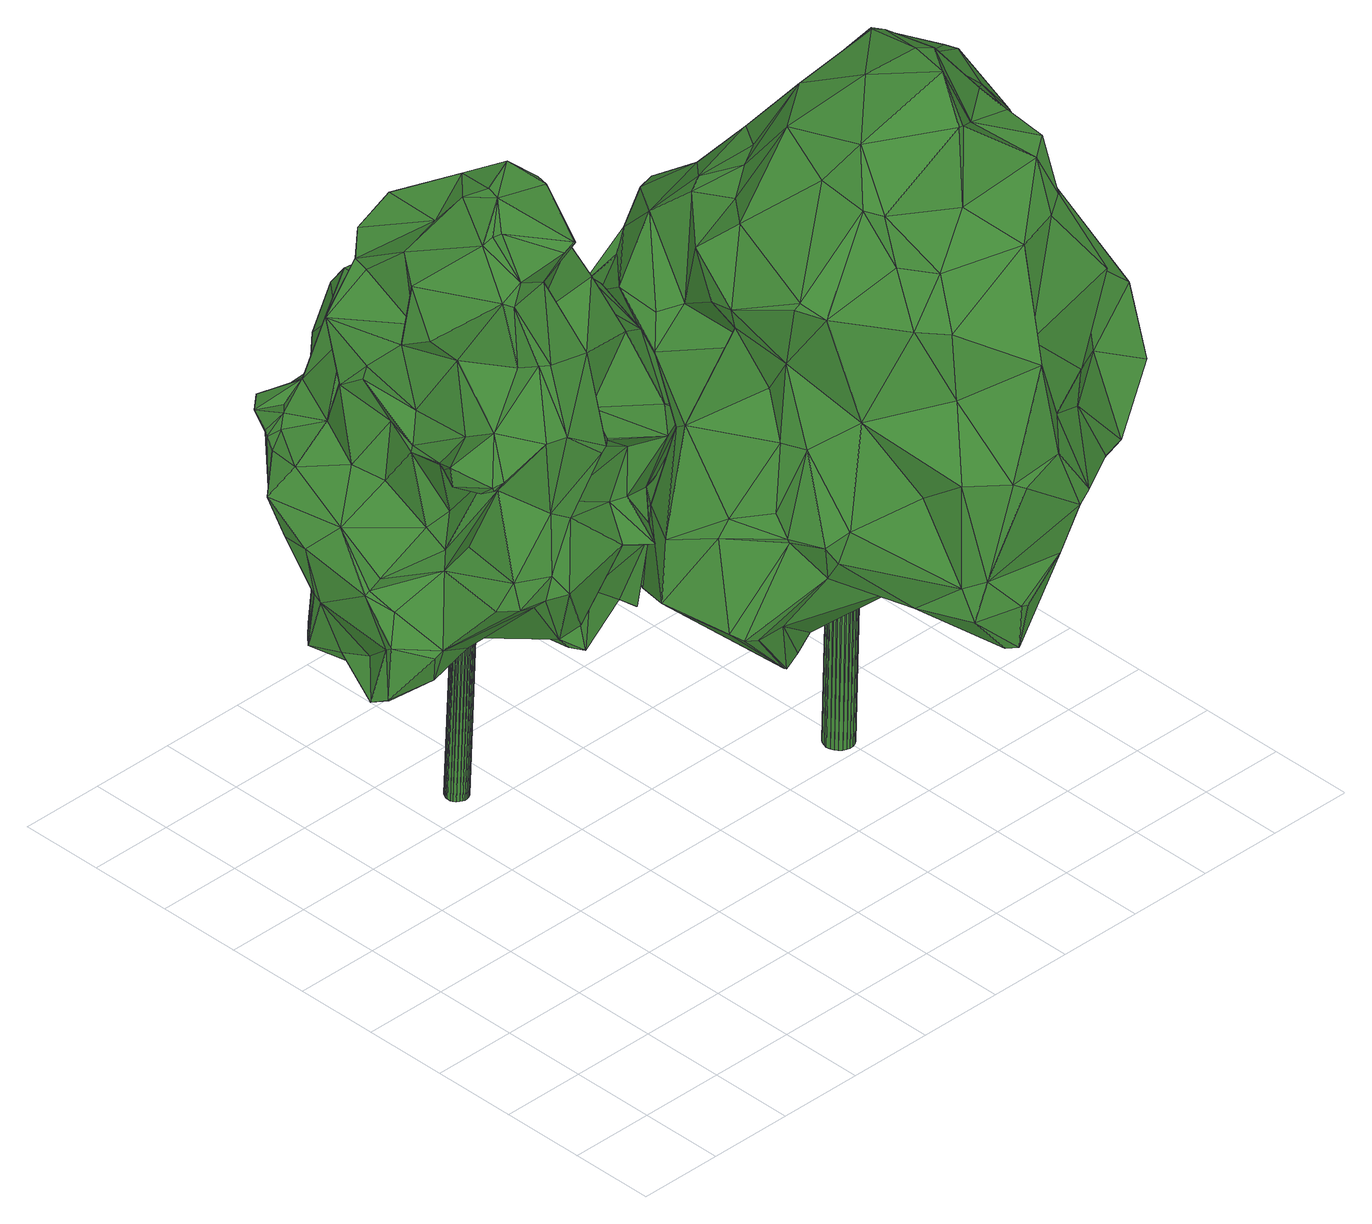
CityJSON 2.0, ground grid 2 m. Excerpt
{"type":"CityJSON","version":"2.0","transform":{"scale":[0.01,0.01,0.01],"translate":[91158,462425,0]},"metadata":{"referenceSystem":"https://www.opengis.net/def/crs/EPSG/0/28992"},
"CityObjects":{
"tree1":{"type":"SolitaryVegetationObject","attributes":{"gtid":48,"crown_width_m":8.95,"crown_median_z":9.27,"trunk_H_m":8.91,"trunk_DBH_m":0.515,"trunk_radius_m":0.257,"trunk_base_height_m":0.36,"original_gtid":"48"},"geometry":[{"type":"Solid","lod":"3","boundaries":[[[[0,1,2]],[[3,4,5]],[[6,7,8]],[[8,7,9]],[[10,8,9]],[[11,12,13]],[[14,12,11]],[[15,16,17]],[[18,19,20]],[[21,22,23]],[[21,23,24]],[[25,26,27]],[[28,29,30]],[[22,31,32]],[[33,34,35]],[[36,37,38]],[[39,37,36]],[[15,31,40]],[[28,41,42]],[[43,44,45]],[[46,47,48]],[[46,48,49]],[[50,41,28]],[[51,52,53]],[[43,45,54]],[[55,43,56]],[[57,15,58]],[[59,60,61]],[[62,63,64]],[[65,66,67]],[[68,69,70]],[[22,21,71]],[[72,73,6]],[[74,1,0]],[[75,51,76]],[[77,78,34]],[[79,10,9]],[[80,28,81]],[[80,81,82]],[[6,73,7]],[[83,84,85]],[[86,87,88]],[[58,89,90]],[[69,91,70]],[[30,41,50]],[[92,93,94]],[[95,9,96]],[[97,96,9]],[[2,42,41]],[[68,98,69]],[[99,100,101]],[[25,27,102]],[[103,104,105]],[[19,106,107]],[[95,96,108]],[[109,110,75]],[[36,38,111]],[[112,113,114]],[[55,114,113]],[[115,116,117]],[[93,118,119]],[[120,121,4]],[[122,82,123]],[[124,13,12]],[[124,12,84]],[[98,125,126]],[[127,128,129]],[[130,131,132]],[[133,134,5]],[[135,136,108]],[[30,50,28]],[[137,104,103]],[[130,104,137]],[[129,128,100]],[[138,60,68]],[[138,68,70]],[[98,139,69]],[[140,141,142]],[[88,141,140]],[[143,144,98]],[[34,145,146]],[[7,73,97]],[[147,148,54]],[[56,54,149]],[[56,43,54]],[[150,151,136]],[[2,41,30]],[[152,74,0]],[[153,154,155]],[[7,97,9]],[[42,1,74]],[[2,1,42]],[[156,157,117]],[[0,3,134]],[[0,134,152]],[[0,4,3]],[[158,138,159]],[[160,161,162]],[[161,160,163]],[[152,164,74]],[[165,166,115]],[[165,115,167]],[[140,65,86]],[[168,169,38]],[[93,119,94]],[[51,170,171]],[[88,87,141]],[[172,173,174]],[[174,175,172]],[[176,111,123]],[[86,88,140]],[[55,177,158]],[[178,179,180]],[[19,18,142]],[[181,101,182]],[[115,166,183]],[[115,183,184]],[[185,61,64]],[[185,59,61]],[[186,38,37]],[[187,33,188]],[[67,86,65]],[[189,190,191]],[[189,165,190]],[[192,105,193]],[[28,80,29]],[[122,29,80]],[[194,195,196]],[[29,196,195]],[[15,197,16]],[[179,198,199]],[[147,91,200]],[[64,63,185]],[[140,201,65]],[[140,202,201]],[[203,62,201]],[[141,87,204]],[[19,142,106]],[[205,123,111]],[[206,71,21]],[[122,196,29]],[[131,137,207]],[[208,142,141]],[[74,164,209]],[[137,103,207]],[[142,18,210]],[[106,142,208]],[[35,34,211]],[[170,212,213]],[[175,214,172]],[[56,114,55]],[[82,122,80]],[[167,115,117]],[[198,178,156]],[[215,27,26]],[[216,217,148]],[[135,108,216]],[[54,72,149]],[[74,209,42]],[[102,218,219]],[[117,157,167]],[[130,132,220]],[[9,76,79]],[[9,75,76]],[[146,221,222]],[[223,57,32]],[[205,122,123]],[[136,109,108]],[[81,28,209]],[[81,209,82]],[[115,224,116]],[[128,225,181]],[[124,175,174]],[[226,90,227]],[[111,38,169]],[[107,224,19]],[[184,19,224]],[[164,176,82]],[[228,36,176]],[[228,176,164]],[[126,125,229]],[[93,92,100]],[[163,160,166]],[[13,174,173]],[[129,100,218]],[[230,132,131]],[[231,232,233]],[[100,92,234]],[[92,94,234]],[[176,36,111]],[[156,191,157]],[[8,235,6]],[[15,17,58]],[[40,236,197]],[[237,8,10]],[[165,167,190]],[[167,191,190]],[[20,183,238]],[[239,118,216]],[[67,66,193]],[[82,209,164]],[[73,96,97]],[[240,241,242]],[[89,227,90]],[[48,243,244]],[[155,213,245]],[[2,246,247]],[[248,6,235]],[[195,249,29]],[[126,250,98]],[[251,207,57]],[[252,253,99]],[[251,131,207]],[[254,177,103]],[[225,255,181]],[[61,256,66]],[[2,247,0]],[[58,90,57]],[[27,257,102]],[[241,112,258]],[[147,259,91]],[[260,154,153]],[[25,261,26]],[[51,171,262]],[[15,57,223]],[[15,223,31]],[[191,156,263]],[[70,91,47]],[[162,143,59]],[[247,246,264]],[[246,265,264]],[[70,47,159]],[[8,266,242]],[[238,63,20]],[[93,100,99]],[[70,159,138]],[[65,62,64]],[[267,268,83]],[[163,26,161]],[[85,197,236]],[[16,197,85]],[[68,143,98]],[[252,135,253]],[[167,157,191]],[[10,269,237]],[[200,119,118]],[[168,270,169]],[[270,271,169]],[[78,211,34]],[[126,261,25]],[[171,272,273]],[[215,121,225]],[[117,198,156]],[[181,255,101]],[[120,225,121]],[[116,198,117]],[[233,232,134]],[[86,67,193]],[[59,238,160]],[[54,45,274]],[[54,274,147]],[[101,275,99]],[[276,159,49]],[[276,49,43]],[[2,30,246]],[[105,104,193]],[[193,104,130]],[[83,53,52]],[[59,160,162]],[[131,130,137]],[[193,130,220]],[[87,193,220]],[[277,252,99]],[[277,99,278]],[[279,40,22]],[[75,212,51]],[[170,51,212]],[[59,143,60]],[[68,60,143]],[[219,218,94]],[[160,183,166]],[[184,183,20]],[[184,20,19]],[[86,193,87]],[[228,280,77]],[[238,183,160]],[[124,174,13]],[[221,146,11]],[[279,236,40]],[[281,51,53]],[[87,220,282]],[[283,214,284]],[[11,285,221]],[[168,286,287]],[[278,288,277]],[[277,288,289]],[[179,78,280]],[[179,199,78]],[[6,248,72]],[[149,72,248]],[[213,290,245]],[[245,290,291]],[[96,73,72]],[[79,76,269]],[[269,10,79]],[[82,176,123]],[[146,222,39]],[[34,146,77]],[[292,249,195]],[[134,3,5]],[[208,293,294]],[[33,294,293]],[[223,32,31]],[[172,186,295]],[[172,295,173]],[[230,293,204]],[[29,246,30]],[[47,259,296]],[[44,296,259]],[[221,285,173]],[[11,173,285]],[[134,297,152]],[[134,232,297]],[[298,284,214]],[[299,84,14]],[[300,254,256]],[[105,256,254]],[[207,24,57]],[[203,63,62]],[[207,113,24]],[[207,103,113]],[[112,24,113]],[[57,90,251]],[[48,296,44]],[[286,283,301]],[[222,221,186]],[[188,35,302]],[[131,251,230]],[[85,84,16]],[[17,16,299]],[[84,299,16]],[[303,4,121]],[[303,121,215]],[[304,305,43]],[[306,94,307]],[[60,300,61]],[[253,308,93]],[[93,99,253]],[[170,272,171]],[[221,173,295]],[[194,153,195]],[[277,309,252]],[[309,289,245]],[[158,159,276]],[[112,114,258]],[[208,187,106]],[[294,187,208]],[[150,252,151]],[[252,309,151]],[[298,310,262]],[[286,298,262]],[[146,311,11]],[[226,11,311]],[[173,11,13]],[[216,148,239]],[[242,248,235]],[[242,235,8]],[[187,188,106]],[[106,188,107]],[[128,127,225]],[[215,225,127]],[[279,241,312]],[[51,281,76]],[[269,76,281]],[[148,217,54]],[[91,259,47]],[[269,281,313]],[[232,228,297]],[[108,217,216]],[[312,268,267]],[[101,100,182]],[[260,270,168]],[[83,52,84]],[[272,260,273]],[[228,39,36]],[[55,158,276]],[[55,276,43]],[[216,308,135]],[[135,308,253]],[[309,245,291]],[[171,286,262]],[[273,286,171]],[[200,118,239]],[[200,239,147]],[[236,267,85]],[[281,268,313]],[[237,266,8]],[[249,292,153]],[[186,221,295]],[[22,32,23]],[[57,23,32]],[[225,120,264]],[[247,264,120]],[[195,153,292]],[[282,204,87]],[[153,194,270]],[[153,270,260]],[[66,256,105]],[[35,188,33]],[[105,254,103]],[[206,241,71]],[[206,112,241]],[[236,279,267]],[[312,267,279]],[[199,211,78]],[[142,210,140]],[[38,186,172]],[[178,180,263]],[[290,212,75]],[[166,165,189]],[[166,189,163]],[[308,118,93]],[[308,216,118]],[[307,119,200]],[[133,5,189]],[[189,5,163]],[[133,189,134]],[[196,205,194]],[[122,205,196]],[[161,26,229]],[[161,229,125]],[[162,161,125]],[[199,198,116]],[[262,84,52]],[[262,52,51]],[[44,243,48]],[[84,12,14]],[[49,244,243]],[[254,158,177]],[[103,177,113]],[[113,177,55]],[[47,49,159]],[[46,49,47]],[[306,219,94]],[[307,94,119]],[[278,99,275]],[[278,275,255]],[[129,27,127]],[[215,127,27]],[[31,22,40]],[[9,95,75]],[[290,213,212]],[[262,124,84]],[[69,139,91]],[[44,305,243]],[[215,26,303]],[[112,206,24]],[[155,154,213]],[[77,280,78]],[[218,102,257]],[[100,234,218]],[[234,94,218]],[[192,193,66]],[[192,66,105]],[[208,204,293]],[[231,280,228]],[[179,280,231]],[[65,201,62]],[[66,65,64]],[[66,64,61]],[[11,227,14]],[[129,218,257]],[[129,257,27]],[[152,297,164]],[[281,314,268]],[[83,268,314]],[[205,271,194]],[[206,21,24]],[[43,305,44]],[[5,4,303]],[[5,303,163]],[[56,248,241]],[[149,248,56]],[[108,109,95]],[[313,268,240]],[[242,241,248]],[[291,151,309]],[[310,175,124]],[[310,124,262]],[[240,268,241]],[[312,241,268]],[[22,71,279]],[[241,279,71]],[[226,315,90]],[[274,259,147]],[[44,259,274]],[[45,44,274]],[[269,266,237]],[[306,139,219]],[[200,139,306]],[[200,306,307]],[[91,139,200]],[[109,136,110]],[[304,43,243]],[[49,243,43]],[[96,72,217]],[[77,39,228]],[[290,75,110]],[[290,110,136]],[[146,39,77]],[[242,266,240]],[[313,240,266]],[[313,266,269]],[[24,23,57]],[[299,14,227]],[[299,227,89]],[[226,33,293]],[[238,59,63]],[[185,63,59]],[[267,83,85]],[[230,204,282]],[[141,204,208]],[[286,168,283]],[[172,168,38]],[[153,155,249]],[[271,270,194]],[[0,120,4]],[[247,120,0]],[[134,189,233]],[[228,232,231]],[[179,178,198]],[[293,230,315]],[[293,315,226]],[[226,311,33]],[[251,315,230]],[[90,315,251]],[[263,156,178]],[[60,138,300]],[[300,138,254]],[[138,158,254]],[[300,256,61]],[[56,258,114]],[[100,128,182]],[[294,33,187]],[[181,182,128]],[[125,98,144]],[[125,144,162]],[[265,246,29]],[[282,220,132]],[[230,282,132]],[[42,209,28]],[[53,314,281]],[[83,314,53]],[[316,289,317]],[[316,245,289]],[[301,298,286]],[[263,180,233]],[[58,318,89]],[[317,319,320]],[[249,317,265]],[[249,265,29]],[[226,227,11]],[[317,288,278]],[[289,288,317]],[[299,89,318]],[[299,318,17]],[[302,35,211]],[[302,211,199]],[[255,320,319]],[[298,214,310]],[[310,214,175]],[[172,214,168]],[[186,37,222]],[[225,320,255]],[[316,317,249]],[[39,222,37]],[[283,168,214]],[[273,287,286]],[[260,287,273]],[[168,287,260]],[[18,63,203]],[[20,63,18]],[[189,263,233]],[[191,263,189]],[[272,154,260]],[[309,277,289]],[[264,320,225]],[[265,320,264]],[[139,98,250]],[[139,250,219]],[[25,250,126]],[[102,250,25]],[[102,219,250]],[[290,136,151]],[[291,290,151]],[[231,180,179]],[[233,180,231]],[[72,54,217]],[[147,239,148]],[[96,217,108]],[[304,243,305]],[[241,258,56]],[[33,145,34]],[[311,145,33]],[[202,203,201]],[[47,296,48]],[[184,224,115]],[[188,224,107]],[[164,297,228]],[[301,284,298]],[[283,284,301]],[[49,48,244]],[[205,111,321]],[[271,205,321]],[[316,155,245]],[[249,155,316]],[[252,150,135]],[[136,135,150]],[[162,144,143]],[[271,321,169]],[[111,169,321]],[[188,302,224]],[[116,224,302]],[[199,116,302]],[[163,303,26]],[[26,261,229]],[[126,229,261]],[[75,95,109]],[[101,255,275]],[[317,278,319]],[[255,319,278]],[[317,320,265]],[[40,197,15]],[[140,210,202]],[[210,18,202]],[[203,202,18]],[[311,322,145]],[[146,145,322]],[[146,322,311]],[[17,318,58]],[[213,154,170]],[[170,154,272]],[[323,324,325]],[[323,325,326]],[[326,325,327]],[[326,327,328]],[[325,324,329]],[[325,329,327]],[[327,329,330]],[[327,330,328]],[[329,324,331]],[[329,331,330]],[[330,331,332]],[[330,332,328]],[[331,324,333]],[[331,333,332]],[[332,333,334]],[[332,334,328]],[[333,324,335]],[[333,335,334]],[[334,335,336]],[[334,336,328]],[[335,324,337]],[[335,337,336]],[[336,337,338]],[[336,338,328]],[[337,324,339]],[[337,339,338]],[[338,339,340]],[[338,340,328]],[[339,324,341]],[[339,341,340]],[[340,341,342]],[[340,342,328]],[[341,324,343]],[[341,343,342]],[[342,343,344]],[[342,344,328]],[[343,324,345]],[[343,345,344]],[[344,345,346]],[[344,346,328]],[[345,324,347]],[[345,347,346]],[[346,347,348]],[[346,348,328]],[[347,324,349]],[[347,349,348]],[[348,349,350]],[[348,350,328]],[[349,324,351]],[[349,351,350]],[[350,351,352]],[[350,352,328]],[[351,324,353]],[[351,353,352]],[[352,353,354]],[[352,354,328]],[[353,324,355]],[[353,355,354]],[[354,355,356]],[[354,356,328]],[[355,324,357]],[[355,357,356]],[[356,357,358]],[[356,358,328]],[[357,324,359]],[[357,359,358]],[[358,359,360]],[[358,360,328]],[[359,324,361]],[[359,361,360]],[[360,361,362]],[[360,362,328]],[[361,324,363]],[[361,363,362]],[[362,363,364]],[[362,364,328]],[[363,324,365]],[[363,365,364]],[[364,365,366]],[[364,366,328]],[[365,324,367]],[[365,367,366]],[[366,367,368]],[[366,368,328]],[[367,324,369]],[[367,369,368]],[[368,369,370]],[[368,370,328]],[[369,324,371]],[[369,371,370]],[[370,371,372]],[[370,372,328]],[[371,324,323]],[[371,323,372]],[[372,323,326]],[[372,326,328]]]]}]},
"tree2":{"type":"SolitaryVegetationObject","attributes":{"gtid":28,"crown_width_m":11.41,"crown_median_z":9.48,"trunk_H_m":9.25,"trunk_DBH_m":0.691,"trunk_radius_m":0.345,"trunk_base_height_m":0.23,"original_gtid":"28"},"geometry":[{"type":"Solid","lod":"3","boundaries":[[[[373,374,375]],[[376,377,378]],[[379,380,381]],[[382,383,374]],[[384,385,386]],[[384,386,387]],[[388,389,390]],[[391,392,393]],[[394,395,396]],[[380,379,397]],[[398,399,400]],[[401,400,399]],[[402,403,404]],[[405,385,406]],[[407,408,409]],[[410,411,412]],[[413,414,415]],[[406,385,416]],[[417,418,419]],[[413,415,420]],[[419,421,417]],[[422,423,424]],[[425,426,395]],[[427,383,428]],[[429,430,431]],[[383,432,433]],[[378,434,435]],[[436,437,438]],[[439,427,428]],[[413,440,414]],[[441,442,443]],[[396,444,445]],[[387,446,447]],[[448,447,446]],[[449,450,451]],[[452,391,453]],[[454,415,414]],[[404,403,439]],[[374,373,449]],[[450,449,373]],[[455,456,457]],[[458,439,428]],[[397,459,394]],[[459,397,379]],[[419,460,461]],[[462,463,464]],[[462,464,465]],[[466,467,468]],[[469,430,470]],[[471,408,472]],[[473,474,475]],[[398,476,399]],[[419,461,421]],[[417,421,456]],[[424,477,478]],[[479,431,480]],[[481,482,380]],[[478,483,424]],[[456,484,417]],[[418,417,484]],[[485,486,416]],[[487,488,489]],[[490,454,491]],[[492,489,479]],[[492,479,480]],[[401,399,423]],[[493,494,495]],[[496,497,498]],[[499,497,496]],[[390,500,501]],[[440,413,481]],[[440,481,380]],[[502,437,503]],[[407,503,437]],[[504,465,505]],[[484,506,418]],[[507,508,509]],[[459,379,510]],[[459,510,511]],[[512,396,395]],[[379,381,513]],[[420,514,413]],[[495,514,420]],[[434,412,411]],[[495,515,514]],[[516,393,483]],[[390,501,517]],[[383,518,428]],[[382,518,383]],[[471,472,441]],[[416,385,392]],[[519,392,385]],[[424,423,477]],[[478,477,423]],[[520,382,374]],[[521,522,523]],[[426,524,525]],[[526,524,426]],[[496,527,518]],[[528,529,530]],[[415,530,529]],[[490,531,532]],[[533,534,535]],[[536,437,537]],[[407,437,536]],[[527,538,518]],[[471,441,451]],[[449,451,441]],[[494,478,399]],[[494,539,478]],[[537,437,436]],[[445,491,414]],[[425,395,394]],[[520,518,382]],[[540,541,542]],[[543,544,545]],[[426,425,526]],[[505,443,442]],[[442,441,504]],[[533,546,547]],[[548,411,549]],[[548,549,550]],[[514,551,482]],[[552,482,551]],[[440,380,394]],[[547,400,474]],[[553,554,487]],[[555,556,452]],[[550,375,548]],[[543,523,522]],[[545,523,543]],[[526,511,557]],[[493,495,420]],[[535,558,546]],[[422,401,423]],[[559,482,552]],[[560,558,535]],[[427,439,561]],[[405,406,486]],[[393,475,483]],[[562,475,393]],[[486,406,416]],[[563,461,485]],[[468,461,563]],[[468,421,461]],[[518,538,428]],[[419,509,460]],[[419,418,509]],[[448,446,564]],[[548,565,434]],[[448,434,565]],[[487,566,553]],[[487,489,566]],[[566,489,553]],[[391,556,392]],[[504,441,472]],[[504,472,567]],[[535,568,560]],[[484,569,506]],[[410,377,503]],[[537,567,536]],[[552,488,559]],[[492,570,571]],[[572,453,573]],[[398,400,574]],[[434,377,412]],[[455,569,456]],[[484,456,569]],[[559,381,380]],[[489,575,553]],[[492,575,489]],[[480,570,492]],[[453,391,516]],[[393,516,391]],[[532,426,576]],[[471,409,408]],[[546,533,535]],[[577,438,437]],[[454,490,521]],[[496,518,520]],[[490,578,579]],[[469,480,430]],[[480,431,430]],[[457,421,467]],[[516,573,453]],[[539,580,573]],[[539,573,581]],[[485,461,582]],[[583,523,545]],[[584,549,411]],[[550,549,584]],[[585,558,560]],[[586,513,500]],[[544,452,453]],[[529,528,587]],[[588,571,541]],[[579,578,455]],[[394,380,397]],[[447,565,548]],[[422,475,400]],[[455,457,589]],[[488,500,513]],[[590,586,591]],[[590,591,438]],[[532,576,569]],[[567,408,536]],[[472,408,567]],[[440,445,414]],[[592,587,580]],[[593,405,594]],[[486,594,405]],[[401,422,400]],[[405,386,385]],[[515,495,595]],[[475,422,483]],[[398,574,596]],[[585,596,574]],[[453,572,597]],[[500,598,586]],[[414,491,454]],[[428,538,458]],[[562,473,475]],[[415,529,420]],[[525,599,600]],[[376,599,525]],[[502,577,437]],[[553,588,554]],[[501,554,588]],[[509,599,376]],[[576,426,525]],[[576,525,506]],[[559,488,381]],[[525,600,506]],[[601,602,603]],[[512,426,531]],[[531,444,512]],[[418,599,509]],[[506,599,418]],[[506,600,599]],[[479,604,431]],[[462,542,541]],[[604,605,552]],[[501,588,517]],[[522,589,457]],[[394,459,425]],[[513,510,379]],[[606,591,586]],[[440,394,445]],[[394,396,445]],[[465,464,505]],[[607,504,567]],[[557,511,510]],[[554,500,488]],[[501,500,554]],[[604,602,601]],[[475,474,400]],[[588,541,540]],[[517,588,540]],[[499,505,570]],[[499,570,480]],[[470,585,560]],[[443,608,441]],[[551,602,552]],[[552,605,488]],[[489,488,605]],[[607,609,606]],[[442,504,505]],[[489,605,479]],[[490,532,578]],[[457,543,522]],[[532,531,426]],[[593,564,405]],[[580,587,572]],[[494,592,539]],[[494,493,592]],[[517,388,390]],[[607,610,504]],[[528,597,572]],[[447,448,565]],[[611,433,447]],[[521,523,583]],[[407,409,584]],[[557,590,438]],[[510,590,557]],[[513,590,510]],[[410,503,407]],[[612,508,435]],[[613,542,607]],[[540,542,613]],[[494,595,495]],[[503,376,524]],[[503,524,526]],[[502,503,526]],[[380,482,559]],[[481,514,482]],[[481,413,514]],[[525,524,376]],[[444,531,491]],[[583,597,528]],[[453,597,544]],[[450,373,409]],[[550,409,373]],[[586,607,606]],[[613,607,586]],[[546,585,574]],[[546,558,585]],[[509,508,460]],[[498,469,470]],[[498,470,496]],[[441,608,449]],[[381,488,513]],[[407,536,408]],[[554,488,487]],[[555,563,614]],[[462,610,615]],[[399,476,494]],[[568,534,538]],[[447,433,432]],[[611,375,374]],[[480,469,497]],[[550,373,375]],[[611,383,433]],[[612,460,508]],[[410,407,411]],[[504,610,462]],[[520,505,499]],[[520,499,496]],[[520,374,608]],[[505,608,443]],[[520,608,505]],[[374,449,608]],[[516,581,573]],[[580,572,573]],[[613,586,389]],[[613,389,616]],[[516,483,581]],[[539,581,483]],[[478,539,483]],[[424,483,422]],[[579,589,522]],[[436,606,537]],[[567,537,606]],[[580,539,592]],[[387,447,432]],[[519,403,402]],[[427,432,383]],[[427,387,432]],[[611,374,383]],[[545,597,583]],[[545,544,597]],[[607,567,609]],[[423,399,478]],[[535,534,568]],[[584,409,550]],[[451,409,471]],[[451,450,409]],[[458,538,534]],[[458,534,617]],[[533,617,534]],[[473,402,474]],[[412,377,410]],[[519,473,392]],[[392,473,562]],[[393,392,562]],[[519,402,473]],[[435,434,448]],[[435,448,593]],[[564,593,448]],[[531,490,491]],[[420,529,493]],[[444,491,445]],[[427,561,387]],[[618,387,561]],[[618,561,619]],[[398,596,620]],[[528,530,583]],[[604,479,605]],[[511,526,425]],[[511,425,459]],[[607,615,610]],[[429,431,601]],[[429,601,621]],[[514,515,551]],[[431,604,601]],[[521,530,454]],[[583,530,521]],[[555,614,556]],[[416,556,614]],[[435,508,378]],[[452,544,555]],[[505,464,570]],[[571,570,464]],[[454,530,415]],[[568,622,560]],[[609,567,606]],[[438,591,436]],[[496,470,622]],[[560,622,470]],[[496,622,527]],[[519,385,618]],[[606,436,591]],[[392,556,416]],[[452,556,391]],[[557,577,526]],[[502,526,577]],[[557,438,577]],[[513,586,590]],[[499,480,497]],[[498,497,469]],[[504,462,465]],[[604,552,602]],[[541,463,462]],[[384,618,385]],[[387,618,384]],[[555,544,466]],[[576,506,569]],[[486,485,582]],[[460,582,461]],[[594,486,582]],[[579,455,589]],[[563,555,466]],[[563,466,468]],[[466,544,543]],[[538,527,622]],[[538,622,568]],[[430,620,470]],[[430,429,620]],[[421,468,467]],[[376,503,377]],[[621,620,429]],[[398,620,621]],[[585,470,620]],[[585,620,596]],[[378,507,376]],[[509,376,507]],[[528,572,587]],[[594,582,460]],[[404,439,458]],[[547,404,617]],[[402,404,547]],[[458,617,404]],[[541,623,463]],[[619,561,403]],[[574,547,546]],[[574,400,547]],[[507,378,508]],[[547,474,402]],[[617,533,547]],[[624,584,411]],[[624,411,407]],[[396,512,444]],[[603,551,515]],[[378,377,434]],[[611,447,375]],[[615,607,542]],[[615,542,462]],[[512,395,426]],[[624,407,584]],[[447,548,375]],[[434,411,548]],[[625,603,515]],[[405,564,386]],[[515,595,625]],[[621,625,595]],[[601,625,621]],[[625,601,603]],[[540,388,517]],[[521,490,579]],[[521,579,522]],[[485,614,563]],[[466,543,467]],[[457,467,543]],[[456,421,457]],[[595,476,621]],[[621,476,398]],[[595,494,476]],[[493,587,592]],[[388,540,389]],[[598,390,389]],[[540,616,389]],[[540,613,616]],[[603,602,551]],[[598,389,586]],[[571,575,492]],[[588,575,571]],[[553,575,588]],[[500,390,598]],[[593,612,435]],[[594,612,593]],[[460,612,594]],[[561,439,403]],[[463,623,464]],[[519,618,619]],[[619,403,519]],[[569,455,578]],[[569,578,532]],[[485,416,614]],[[529,587,493]],[[446,386,564]],[[446,387,386]],[[464,623,571]],[[571,623,541]],[[626,627,628]],[[626,628,629]],[[629,628,630]],[[629,630,631]],[[628,627,632]],[[628,632,630]],[[630,632,633]],[[630,633,631]],[[632,627,634]],[[632,634,633]],[[633,634,635]],[[633,635,631]],[[634,627,636]],[[634,636,635]],[[635,636,637]],[[635,637,631]],[[636,627,638]],[[636,638,637]],[[637,638,639]],[[637,639,631]],[[638,627,640]],[[638,640,639]],[[639,640,641]],[[639,641,631]],[[640,627,642]],[[640,642,641]],[[641,642,643]],[[641,643,631]],[[642,627,644]],[[642,644,643]],[[643,644,645]],[[643,645,631]],[[644,627,646]],[[644,646,645]],[[645,646,647]],[[645,647,631]],[[646,627,648]],[[646,648,647]],[[647,648,649]],[[647,649,631]],[[648,627,650]],[[648,650,649]],[[649,650,651]],[[649,651,631]],[[650,627,652]],[[650,652,651]],[[651,652,653]],[[651,653,631]],[[652,627,654]],[[652,654,653]],[[653,654,655]],[[653,655,631]],[[654,627,656]],[[654,656,655]],[[655,656,657]],[[655,657,631]],[[656,627,658]],[[656,658,657]],[[657,658,659]],[[657,659,631]],[[658,627,660]],[[658,660,659]],[[659,660,661]],[[659,661,631]],[[660,627,662]],[[660,662,661]],[[661,662,663]],[[661,663,631]],[[662,627,664]],[[662,664,663]],[[663,664,665]],[[663,665,631]],[[664,627,666]],[[664,666,665]],[[665,666,667]],[[665,667,631]],[[666,627,668]],[[666,668,667]],[[667,668,669]],[[667,669,631]],[[668,627,670]],[[668,670,669]],[[669,670,671]],[[669,671,631]],[[670,627,672]],[[670,672,671]],[[671,672,673]],[[671,673,631]],[[672,627,674]],[[672,674,673]],[[673,674,675]],[[673,675,631]],[[674,627,626]],[[674,626,675]],[[675,626,629]],[[675,629,631]]]]}]}
},
"vertices":[
[150,746,731],[131,750,718],[147,769,647],[202,644,856],[257,630,838],[290,683,863],[827,1304,736],[800,1329,581],[742,1350,730],[690,1360,612],[661,1384,683],[337,1346,1010],[323,1412,947],[290,1432,952],[387,1375,985],[637,1507,978],[561,1502,962],[560,1505,965],[457,832,1458],[406,832,1432],[427,821,1418],[702,1365,1083],[724,1443,975],[687,1388,1088],[781,1329,1139],[625,746,865],[462,692,935],[587,668,816],[47,852,598],[127,982,589],[136,870,607],[707,1482,957],[678,1459,982],[267,1207,1274],[237,1135,1156],[258,1078,1223],[72,1179,934],[192,1286,935],[159,1263,847],[170,1196,952],[705,1479,955],[60,811,617],[57,811,620],[871,1066,949],[895,1012,872],[904,1030,876],[774,826,926],[799,821,934],[772,896,818],[752,969,1005],[60,843,601],[508,1315,757],[462,1309,843],[506,1259,836],[918,1094,814],[914,1152,1081],[853,1183,901],[638,1431,1131],[557,1442,1118],[593,778,1241],[759,834,1181],[713,886,1316],[604,822,1491],[534,844,1415],[649,888,1432],[669,974,1527],[647,937,1418],[682,1011,1520],[770,732,1045],[835,739,992],[840,750,1000],[722,1403,975],[890,1224,762],[822,1294,599],[67,813,743],[566,1324,698],[566,1328,699],[248,1112,961],[304,1055,1072],[648,1386,678],[112,1002,613],[116,925,642],[76,1027,744],[560,1309,1004],[461,1429,940],[552,1430,984],[639,1057,1557],[587,1135,1513],[554,1024,1548],[508,1438,1120],[494,1384,1191],[900,811,835],[671,713,595],[688,768,635],[689,766,638],[738,1287,658],[777,1268,628],[799,1327,578],[725,675,1017],[577,896,637],[640,731,618],[502,720,668],[631,617,822],[774,1196,1281],[723,1170,1314],[714,1037,1284],[333,1023,1414],[312,948,1325],[757,1118,681],[663,1200,746],[600,1270,780],[90,1145,842],[871,1313,1092],[883,1223,1126],[893,1247,1089],[308,757,1194],[294,827,1156],[186,762,1166],[848,841,664],[847,838,666],[324,658,798],[348,649,806],[90,1078,603],[81,1051,750],[322,1410,944],[585,712,1059],[669,736,988],[481,682,660],[471,657,615],[552,726,691],[696,1179,1324],[598,1310,1289],[574,1251,1353],[303,827,873],[206,799,877],[656,989,664],[639,1156,749],[757,1208,1276],[842,874,1124],[734,749,845],[548,992,1543],[526,1071,1516],[451,937,1500],[601,775,1100],[586,712,1063],[261,1152,1163],[282,1217,999],[916,894,815],[783,1013,773],[897,1195,825],[602,1038,777],[584,1085,786],[101,837,806],[236,1203,709],[326,1242,730],[294,1166,767],[229,824,1107],[195,764,1112],[872,1020,1148],[840,885,1112],[442,681,1154],[533,674,1073],[552,680,1077],[416,703,965],[73,894,832],[277,697,1115],[391,691,1158],[248,701,1115],[177,1250,833],[157,1210,831],[336,1310,678],[334,1313,679],[222,1337,941],[251,1399,948],[253,1398,946],[239,1348,946],[82,1078,850],[849,1148,1166],[239,844,1104],[259,950,1070],[311,891,927],[445,680,623],[472,660,615],[446,769,1286],[430,813,1267],[565,898,1284],[211,1320,943],[352,1038,1300],[299,1019,1285],[337,777,1024],[252,700,1105],[241,727,1091],[621,966,1353],[648,1107,1439],[151,1139,596],[167,1121,585],[121,1111,594],[655,1480,979],[238,845,1108],[274,961,1075],[900,834,787],[601,823,1493],[504,936,1504],[572,821,1481],[499,1124,1443],[84,1052,749],[802,1317,1113],[746,1301,1185],[387,1100,1433],[72,832,729],[480,937,1507],[255,1087,1187],[509,1311,756],[386,1198,753],[229,1296,955],[406,637,799],[743,982,684],[812,1123,723],[671,675,797],[691,698,804],[575,1206,1402],[253,1315,983],[227,1296,965],[657,1481,983],[360,918,1268],[424,687,651],[361,1304,1177],[455,1369,1100],[130,1023,909],[558,718,1055],[434,1284,1376],[272,919,890],[132,911,836],[252,844,883],[670,710,596],[809,1297,756],[676,1458,978],[711,1355,730],[474,762,1278],[835,892,728],[746,1258,812],[783,1315,972],[768,1288,779],[685,1029,907],[689,901,870],[386,1154,765],[165,871,620],[239,765,683],[822,1265,790],[225,1051,658],[663,732,866],[582,1298,1249],[513,1010,656],[589,905,635],[838,1034,1183],[414,774,639],[744,958,1272],[630,651,803],[792,1268,985],[913,894,818],[270,1243,709],[476,736,948],[437,1319,844],[313,788,1062],[295,792,666],[196,930,676],[710,1325,755],[612,1353,1016],[649,1229,972],[680,1325,747],[234,1204,710],[234,1202,713],[310,1279,696],[309,1282,699],[898,1014,870],[438,788,665],[854,1029,1100],[487,1006,661],[406,933,661],[720,1403,972],[268,1035,951],[601,1272,784],[511,1270,1433],[194,1220,858],[265,1170,901],[288,1350,969],[325,1244,734],[284,1250,718],[403,968,673],[405,983,688],[557,1241,809],[528,1210,858],[198,1088,632],[379,1234,1352],[375,1198,1345],[222,1337,945],[864,882,812],[87,896,836],[394,1260,930],[495,1478,979],[754,922,1212],[326,1165,793],[321,1000,1120],[380,663,844],[731,1117,927],[848,1093,816],[709,787,807],[823,841,693],[703,822,677],[492,1047,755],[289,1348,965],[358,1248,1154],[719,1365,975],[660,1263,788],[559,1243,812],[456,1230,1235],[347,1086,815],[323,957,696],[531,1445,1108],[345,826,688],[321,801,664],[207,1154,822],[349,1197,1131],[516,1051,35],[490,1052,36],[515,1058,36],[537,1033,926],[536,1039,926],[511,1033,927],[513,1064,36],[534,1045,926],[509,1070,36],[530,1051,926],[503,1074,36],[525,1055,927],[497,1077,36],[519,1058,927],[490,1078,37],[512,1059,927],[484,1077,37],[505,1058,927],[478,1074,37],[499,1055,927],[472,1071,37],[494,1052,927],[468,1065,37],[489,1046,927],[465,1059,37],[487,1040,927],[464,1053,37],[486,1034,927],[465,1046,36],[486,1027,927],[467,1040,36],[489,1021,927],[471,1034,36],[493,1015,927],[477,1030,36],[498,1011,926],[483,1027,36],[504,1008,926],[489,1026,35],[511,1007,926],[496,1027,35],[518,1008,926],[502,1029,35],[524,1010,926],[508,1033,35],[529,1014,926],[512,1039,35],[533,1020,926],[515,1045,35],[536,1026,926],
[909,993,884],[868,921,810],[904,912,1022],[1172,905,1452],[1094,966,1369],[998,865,1435],[1678,896,1016],[1749,795,973],[1660,875,845],[715,819,680],[721,722,820],[887,546,1123],[875,485,1222],[831,588,1281],[743,644,1051],[1510,1092,526],[1448,1035,685],[1528,1093,528],[1078,195,1174],[929,319,1131],[1011,112,1035],[1625,758,1131],[1507,777,1224],[1624,675,1160],[1690,858,1025],[1175,325,719],[1181,129,754],[956,192,714],[1074,49,627],[793,287,898],[774,377,886],[777,375,876],[811,580,1341],[850,436,1394],[1165,1141,1030],[1091,1124,943],[937,1117,1002],[1098,1103,1261],[983,1068,1209],[1047,1084,1269],[1734,445,948],[1713,474,1115],[1656,281,1135],[881,372,1386],[1291,531,1782],[1329,698,1724],[1210,595,1724],[1650,223,974],[1274,435,1782],[1009,72,713],[1096,31,628],[1095,23,737],[1521,908,1201],[1477,802,1374],[658,614,821],[614,582,699],[1175,572,751],[1114,667,699],[1285,674,695],[751,679,1025],[795,707,988],[939,949,1334],[960,846,1426],[1353,1208,1000],[1252,1101,1032],[1391,1204,1009],[699,504,860],[1728,575,1081],[915,1220,755],[997,1123,585],[941,1112,611],[1529,546,1264],[1666,615,1163],[922,621,1172],[839,831,1090],[910,816,1184],[900,1181,802],[908,1122,895],[925,1191,818],[1081,211,1331],[1208,79,1258],[1603,434,1318],[1446,503,1618],[1324,511,1777],[1352,432,1616],[654,426,681],[1624,957,1139],[1070,680,1620],[1098,494,1656],[1210,1117,471],[1210,1113,470],[1159,1083,478],[1131,1088,485],[1209,311,1536],[1262,363,1688],[1248,360,1693],[1086,703,694],[987,565,664],[972,1226,801],[1001,1221,798],[836,259,933],[818,273,855],[1006,107,783],[1246,278,760],[1115,24,730],[1233,51,787],[1323,710,702],[1213,849,609],[1722,576,945],[1677,614,888],[1040,65,804],[1351,681,1721],[1031,419,1562],[861,430,1410],[1555,857,497],[1564,929,701],[1462,842,551],[1588,561,1462],[1607,486,1325],[1295,908,551],[1514,159,872],[1375,178,783],[1579,224,836],[858,734,605],[1022,807,665],[928,748,664],[1002,946,557],[1529,1013,668],[1534,1053,517],[1270,954,1158],[1203,1045,1267],[1044,1137,578],[1006,998,467],[1461,833,1591],[1121,831,1468],[1060,795,1468],[1169,744,1646],[1568,991,994],[1608,973,1143],[1471,647,1297],[1601,975,836],[1674,467,891],[1519,362,870],[1102,54,1023],[1511,1090,521],[702,726,619],[845,392,1068],[855,934,581],[1477,372,1446],[1462,336,1576],[1437,264,1481],[1326,930,1323],[1411,860,1490],[1476,1009,1237],[740,697,610],[1408,168,1100],[1533,260,1035],[1529,293,1253],[1582,604,1441],[1590,711,1535],[699,386,664],[799,413,529],[801,408,529],[1224,1164,990],[1299,1204,983],[644,563,671],[1273,34,898],[1371,1054,547],[1276,1076,510],[1275,1079,514],[1411,300,1565],[1272,196,1469],[1382,228,1470],[759,375,674],[821,309,799],[856,952,1182],[955,1059,1161],[882,1033,1118],[1551,567,964],[1527,716,797],[1539,896,481],[1536,1001,516],[1107,272,1440],[1032,272,1331],[1484,999,985],[840,416,544],[1675,800,828],[841,435,530],[732,507,891],[1004,217,955],[1052,378,1558],[825,651,1317],[870,860,1160],[1551,856,495],[1185,1206,772],[829,439,530],[1440,652,1630],[1218,958,541],[1262,992,529],[1274,103,1090],[1225,47,1044],[960,263,717],[1454,920,520],[1573,733,1542],[1341,1027,1004],[1552,602,1521],[1457,432,1592],[1300,35,922],[1127,41,1009],[1036,543,1572],[1489,174,1310],[907,1110,1082],[876,416,579],[1459,1103,777],[1377,147,1034],[1456,1007,510],[1455,431,1596],[1450,1100,887],[1384,1147,860],[1434,123,892],[844,716,1411],[913,659,1465],[1365,300,852],[1003,328,765],[1258,161,1253],[1478,1024,678],[1347,844,1554],[1403,855,1540],[1289,565,907],[1428,675,851],[1386,495,957],[1407,690,778],[1452,854,716],[1352,1154,862],[1208,1133,759],[921,1073,633],[1205,1181,772],[1167,1057,544],[855,723,972],[991,751,1442],[1221,1076,738],[1047,338,1452],[1244,1080,506],[1444,1031,686],[669,396,672],[833,459,1056],[792,430,915],[1056,523,722],[1252,420,716],[844,553,666],[1244,1077,502],[960,1057,1159],[1329,433,887],[1224,651,23],[1190,652,23],[1224,660,23],[1237,636,948],[1236,645,948],[1202,637,948],[1220,669,23],[1232,654,948],[1215,676,23],[1227,661,948],[1208,682,23],[1220,667,948],[1199,685,23],[1212,670,949],[1191,686,24],[1203,672,949],[1182,685,24],[1194,671,949],[1173,682,24],[1185,667,949],[1166,677,24],[1178,662,949],[1160,670,24],[1173,655,949],[1157,661,24],[1169,646,949],[1155,653,23],[1168,638,949],[1157,644,23],[1169,629,948],[1160,635,23],[1172,620,948],[1165,628,23],[1177,613,948],[1172,622,23],[1184,607,948],[1180,619,23],[1193,604,948],[1189,617,22],[1202,602,948],[1198,618,22],[1211,603,948],[1207,622,22],[1219,607,947],[1214,627,22],[1226,612,947],[1220,634,22],[1232,619,947],[1223,642,22],[1235,628,948]
]}
